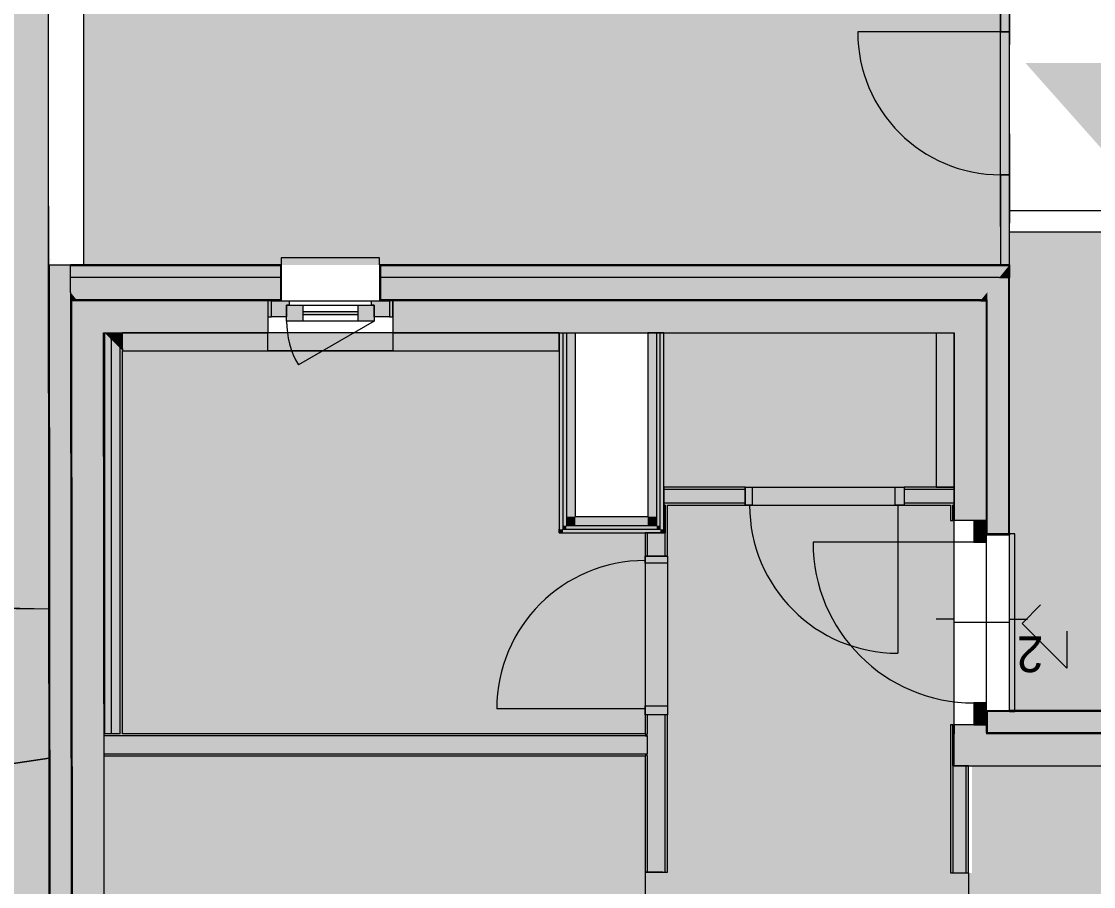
# Model space of a CAD drawing. Header units: metres. Extents: x -3.9 to 83, y -38 to 6.2.
# Drawn here: x 31.72 to 37.72, y -27.33 to -22.48 of the extents above; entities that cross this region are included whole.
import ezdxf

# ---------------------------------------------------------------- set-up
doc = ezdxf.new("R2010")
doc.units = ezdxf.units.M
doc.header["$MEASUREMENT"] = 0
for name, pattern in [('Dampfsperre', [0.003, 0.0015, -0.0015]), ('Schnittlinie', [0.006, 0.003, -0.0015, 0, -0.0015]), ('UNSICHTBAR', [0.4, 0, -0.4]), ('Untersicht', [0.001, 0.0005, -0.0005]), ('Untersicht 1_1', [0.075, 0.025, -0.05]), ('Wipeout_Contour', [1, 0, -1])]:
    doc.linetypes.add(name, pattern=pattern)
for name, color, linetype in [('0._Erdgeschoß PP Icon_1_0', 7, 'Continuous'), ('0._Erdgeschoß PP Icon_1_110 Wand Aussen', 7, 'Continuous'), ('0._Erdgeschoß PP Icon_1_130 Wand Innen', 7, 'Continuous'), ('0._Erdgeschoß PP Icon_1_135 Wand Vorsatzschale', 7, 'Continuous'), ('0._Erdgeschoß PP Icon_1_140 Geländer transparent', 7, 'Continuous'), ('0._Erdgeschoß PP Icon_1_165 Fassadengestaltung 1 Rankgerüst', 7, 'Continuous'), ('0._Erdgeschoß PP Icon_1_170 Schachtwände', 7, 'Continuous'), ('0._Erdgeschoß PP Icon_1_717 Außen Ausstattung', 7, 'Continuous'), ('0._Erdgeschoß PP Icon_1_725 Nachbarbebauung', 7, 'Continuous'), ('0._Erdgeschoß PP Icon_1_810 Raum', 7, 'Continuous'), ('0._Erdgeschoß PP Icon_1_815 Raumbegrenzung', 7, 'Continuous'), ('0._Erdgeschoß PP Icon_1_905 VP Beschriftung Übersicht.Übersicht', 7, 'Continuous'), ('0._Erdgeschoß PP Icon_1_Neubau_840 Baulinien', 7, 'Continuous')]:
    doc.layers.add(name, color=color, linetype=linetype)
doc.styles.add('ERSTELLTER_STIL_2', font='')
doc.styles.get('ERSTELLTER_STIL_2').set_extended_font_data('Eurostile')

msp = doc.modelspace()

# ---------------------------------------------------------------- wipeouts: each hides what was drawn before it
at = {"color": 254, "linetype": 'Wipeout_Contour', "lineweight": 0, "ltscale": 193.488375}
msp.add_wipeout([(28.2051, 3.5109), (28.2051, -37.8391), (52.5858, -37.8391), (52.5858, 3.5109)], dxfattribs=at).dxf.layer = '0._Erdgeschoß PP Icon_1_0'

# ---------------------------------------------------------------- next in the draw order: hatches: boundary and pattern name
at = {"layer": '0._Erdgeschoß PP Icon_1_110 Wand Aussen', "linetype": 'Continuous', "lineweight": 0, "true_color": 0x000000}
for points in [[(33.1723, -23.8454), (33.1723, -24.0454), (33.1773, -24.0454), (33.1773, -23.8454)], [(33.7323, -23.8454), (33.7273, -23.8454), (33.7273, -24.0454), (33.7323, -24.0454)], [(37.2534, -23.8454), (33.7323, -23.8454), (33.7323, -23.8504), (37.2493, -23.8504)], [(33.7323, -23.8504), (33.7323, -23.9154), (37.1963, -23.9154), (37.2493, -23.8504)], [(37.2484, -23.9154), (37.2484, -23.8515), (37.1963, -23.9154)], [(37.2493, -23.8504), (37.2484, -23.9154), (37.2534, -23.9154), (37.2534, -23.8504)], [(37.2493, -23.8504), (37.2534, -23.8504), (37.2534, -23.8454)], [(31.9976, -23.9154), (31.9297, -23.9154), (31.9977, -23.9986)], [(31.9976, -23.9154), (31.9977, -23.9986), (32.0318, -24.0404), (33.1723, -24.0404), (33.1723, -23.9154)], [(37.1284, -23.9154), (33.7323, -23.9154), (33.7323, -24.0404), (37.0943, -24.0404), (37.1284, -23.9986)], [(37.1963, -23.9154), (37.1284, -23.9986), (37.1284, -24.0404), (37.2484, -24.0404), (37.2484, -23.9154)], [(37.1284, -23.9986), (37.1963, -23.9154), (37.1284, -23.9154)], [(37.2484, -23.9154), (37.2484, -25.3514), (37.2534, -25.3514), (37.2534, -23.9154)], [(32.0027, -24.0404), (32.0027, -24.0047), (31.9977, -23.9986), (31.9977, -24.0404)], [(37.1284, -24.0404), (37.1284, -23.9986), (37.1234, -24.0047), (37.1234, -24.0404)], [(32.0027, -24.0454), (32.0027, -24.0404), (31.9977, -24.0404), (31.9977, -24.0454)], [(31.9977, -24.0454), (32.0101, -33.9302), (32.0151, -33.9302), (32.0027, -24.0454)], [(32.0318, -24.0404), (32.0027, -24.0047), (32.0027, -24.0404)], [(32.0359, -24.0454), (32.0318, -24.0404), (32.0027, -24.0404), (32.0027, -24.0454)], [(32.0027, -24.0454), (32.003, -24.2254), (32.183, -24.2254), (32.0359, -24.0454)], [(32.0318, -24.0404), (32.0359, -24.0454), (33.1723, -24.0454), (33.1723, -24.0404)], [(32.1827, -24.0454), (32.0359, -24.0454), (32.183, -24.2254)], [(32.1827, -24.0454), (32.183, -24.2254), (33.1023, -24.2254), (33.1023, -24.1354), (33.1023, -24.0454)], [(33.1223, -24.0454), (33.1023, -24.0454), (33.1023, -24.1354), (33.1223, -24.1354)], [(33.7323, -24.0454), (37.0902, -24.0454), (37.0943, -24.0404), (33.7323, -24.0404)], [(33.7823, -24.1354), (33.8023, -24.1354), (33.8023, -24.0454), (33.7823, -24.0454)], [(33.8023, -24.1354), (33.8023, -24.2254), (36.9434, -24.2254), (36.9434, -24.0454), (33.8023, -24.0454)], [(36.9434, -24.2254), (37.1234, -24.2254), (37.1234, -24.0454), (37.0902, -24.0454)], [(36.9434, -24.2254), (37.0902, -24.0454), (36.9434, -24.0454)], [(37.0943, -24.0404), (37.0902, -24.0454), (37.1234, -24.0454), (37.1234, -24.0404)], [(37.1234, -24.0404), (37.1234, -24.0047), (37.0943, -24.0404)], [(37.1234, -24.0404), (37.1234, -24.0454), (37.1284, -24.0454), (37.1284, -24.0404)], [(37.1284, -24.0454), (37.1234, -24.0454), (37.1234, -25.2764), (37.1234, -25.3514), (37.1284, -25.3514)], [(37.1284, -25.3514), (37.2484, -25.3514), (37.2484, -24.0404), (37.1284, -24.0404)], [(32.003, -24.2254), (32.0151, -33.9302), (32.1951, -33.93), (32.183, -24.2254)], [(36.9434, -24.2254), (36.9434, -25.2764), (37.0534, -25.2764), (37.1234, -25.2764), (37.1234, -24.2254)], [(37.1234, -25.3264), (37.1234, -25.2764), (37.0534, -25.2764), (37.0534, -25.3264)], [(37.2534, -25.3564), (37.2534, -25.3514), (37.2484, -25.3514), (37.1234, -25.3514), (37.1234, -25.3564)], [(37.2534, -26.3454), (37.2534, -26.3404), (37.1234, -26.3404), (37.1234, -26.3454), (37.2484, -26.3454)], [(37.2534, -26.3404), (37.2484, -26.3454), (37.2534, -26.3454)], [(37.2534, -26.3454), (39.6934, -26.3454), (39.6934, -26.3404), (37.2534, -26.3404)], [(37.0534, -26.3704), (37.0534, -26.4204), (37.1234, -26.4204), (37.1234, -26.3704)], [(37.1234, -26.4654), (37.1284, -26.4654), (37.1284, -26.3454), (37.1234, -26.3454), (37.1234, -26.4204)], [(37.2484, -26.3454), (37.1284, -26.3454), (37.1284, -26.4654)], [(37.2484, -26.3454), (37.1284, -26.4654), (37.2484, -26.4654)], [(37.2484, -26.4654), (39.6934, -26.4654), (39.6934, -26.3454), (37.2484, -26.3454)], [(36.9434, -26.4704), (37.1234, -26.4704), (37.1234, -26.4204), (37.0534, -26.4204), (36.9434, -26.4204)], [(37.1234, -26.4704), (36.9434, -26.4704), (36.9434, -26.6504)], [(37.1234, -26.4704), (36.9434, -26.6504), (37.1234, -26.6504)], [(37.1284, -26.4654), (37.1234, -26.4654), (37.1234, -26.4704)], [(37.1284, -26.4654), (37.1234, -26.4704), (37.1284, -26.4704)], [(37.1234, -26.6504), (39.6934, -26.6504), (39.6934, -26.4704), (37.1234, -26.4704)], [(37.1284, -26.4704), (39.6934, -26.4704), (39.6934, -26.4654), (37.1284, -26.4654)]]:
    msp.add_hatch(color=18, dxfattribs=at).paths.add_polyline_path(points)
at = {"layer": '0._Erdgeschoß PP Icon_1_110 Wand Aussen', "linetype": 'Continuous', "lineweight": 0, "true_color": 0xffffff}
for points in [[(33.1223, -24.0454), (33.1223, -24.1354), (33.2073, -24.1354), (33.2073, -24.0704), (33.2223, -24.0704), (33.2223, -24.0454)], [(33.7823, -24.1354), (33.7823, -24.0454), (33.6823, -24.0454), (33.6823, -24.0704), (33.6973, -24.0704), (33.6973, -24.1354)], [(33.2973, -24.0704), (33.2073, -24.0704), (33.2073, -24.1604), (33.2973, -24.1604)], [(33.6073, -24.1254), (33.6073, -24.1054), (33.2973, -24.1054), (33.2973, -24.1254)], [(33.6973, -24.0704), (33.6073, -24.0704), (33.6073, -24.1604), (33.6973, -24.1604)], [(37.0534, -25.3264), (37.0534, -25.3984), (37.1234, -25.3984), (37.1234, -25.3264)], [(37.1234, -26.3704), (37.1234, -26.2984), (37.0534, -26.2984), (37.0534, -26.3704)]]:
    msp.add_hatch(color=7, dxfattribs=at).paths.add_polyline_path(points)
at = {"layer": '0._Erdgeschoß PP Icon_1_130 Wand Innen', "linetype": 'Continuous', "lineweight": 0, "true_color": 0x000000}
for points in [[(35.3184, -25.0904), (35.3184, -25.1029), (35.7734, -25.1029), (35.7734, -25.0904)], [(35.3184, -25.1779), (35.7734, -25.1779), (35.7734, -25.1029), (35.3184, -25.1029)], [(36.6634, -25.1029), (36.9434, -25.1029), (36.9434, -25.0904), (36.6634, -25.0904)], [(36.6634, -25.1779), (36.9434, -25.1779), (36.9434, -25.1029), (36.6634, -25.1029)], [(35.7734, -25.1779), (35.3184, -25.1779), (35.3184, -25.1904), (35.7734, -25.1904)], [(35.3384, -25.3454), (35.3384, -25.1904), (35.3259, -25.1904), (35.3259, -25.3454)], [(36.9434, -25.1779), (36.6634, -25.1779), (36.6634, -25.1904), (36.9434, -25.1904)], [(36.9234, -25.1904), (36.9234, -25.2764), (36.9359, -25.2764), (36.9359, -25.1904)], [(35.2259, -25.3454), (35.2134, -25.3454), (35.2134, -25.4754), (35.2259, -25.4754)], [(35.2259, -25.3454), (35.2259, -25.4754), (35.3259, -25.4754), (35.3259, -25.3454)], [(35.3259, -25.3454), (35.3259, -25.4754), (35.3384, -25.4754), (35.3384, -25.3454)], [(35.2259, -26.3654), (35.2134, -26.3654), (35.2134, -26.4704), (35.2259, -26.4704)], [(35.3259, -26.3654), (35.2259, -26.3654), (35.2259, -27.2454), (35.3259, -27.2454)], [(35.3259, -26.3654), (35.3259, -27.2454), (35.3384, -27.2454), (35.3384, -26.3654)], [(36.9234, -26.4204), (36.9234, -26.6504), (36.9359, -26.6504), (36.9359, -26.4204)], [(35.2134, -26.4704), (32.1858, -26.4704), (32.1858, -26.4829), (35.2134, -26.4829)], [(32.1859, -26.5829), (35.2134, -26.5829), (35.2134, -26.4829), (32.1858, -26.4829)], [(35.2134, -26.4704), (35.2134, -26.4829), (35.2259, -26.4829), (35.2259, -26.4704)], [(35.2134, -26.4829), (35.2134, -26.5829), (35.2259, -26.5829), (35.2259, -26.4829)], [(32.1859, -26.5954), (35.2134, -26.5954), (35.2134, -26.5829), (32.1859, -26.5829)], [(35.2134, -26.5829), (35.2134, -26.5954), (35.2259, -26.5954), (35.2259, -26.5829)], [(35.2134, -26.5954), (35.2134, -27.2454), (35.2259, -27.2454), (35.2259, -26.5954)], [(36.9234, -26.6504), (36.9234, -27.2504), (36.9359, -27.2504), (36.9359, -26.6504)], [(36.9359, -26.6504), (36.9359, -27.2504), (37.0109, -27.2504), (37.0109, -26.6504)], [(37.0234, -27.2504), (37.0234, -26.6504), (37.0109, -26.6504), (37.0109, -27.2504)]]:
    msp.add_hatch(color=18, dxfattribs=at).paths.add_polyline_path(points)
at = {"layer": '0._Erdgeschoß PP Icon_1_130 Wand Innen', "linetype": 'Continuous', "lineweight": 13, "true_color": 0xe8e2dc}
for points in [[(36.6634, -25.0904), (35.7734, -25.0904), (35.7734, -25.1904), (36.6634, -25.1904)], [(35.3384, -26.3654), (35.3384, -25.4754), (35.2134, -25.4754), (35.2134, -26.3654)]]:
    msp.add_hatch(color=254, dxfattribs=at).paths.add_polyline_path(points)
at = {"layer": '0._Erdgeschoß PP Icon_1_130 Wand Innen', "linetype": 'Continuous', "lineweight": 0, "true_color": 0xffffff}
for points in [[(35.7734, -25.0904), (35.7734, -25.1904), (35.8134, -25.1904), (35.8134, -25.0904)], [(36.6634, -25.1904), (36.6634, -25.0904), (36.6134, -25.0904), (36.6134, -25.1904)], [(35.3184, -25.1904), (35.3184, -25.3454), (35.3259, -25.3454), (35.3259, -25.1904)], [(36.9434, -25.2764), (36.9434, -25.1904), (36.9359, -25.1904), (36.9359, -25.2764)], [(35.3384, -25.4754), (35.2134, -25.4754), (35.2134, -25.5154), (35.3384, -25.5154)], [(35.2134, -26.3654), (35.3384, -26.3654), (35.3384, -26.3154), (35.2134, -26.3154)], [(36.9434, -26.6504), (36.9434, -26.4204), (36.9359, -26.4204), (36.9359, -26.6504)]]:
    msp.add_hatch(color=7, dxfattribs=at).paths.add_polyline_path(points)
at = {"layer": '0._Erdgeschoß PP Icon_1_135 Wand Vorsatzschale', "linetype": 'Continuous', "lineweight": 0, "true_color": 0x000000}
for points in [[(32.1884, -24.2254), (32.2259, -24.2629), (32.2259, -24.2254)], [(32.1884, -24.2254), (32.1884, -26.4704), (32.2259, -26.4704), (32.2259, -24.2629)], [(32.2759, -24.2254), (32.2259, -24.2254), (32.2259, -24.2629), (32.2759, -24.2629)], [(32.2884, -24.2254), (32.2759, -24.2254), (32.2759, -24.2629), (32.2884, -24.2629)], [(32.2884, -24.2629), (34.7334, -24.2629), (34.7334, -24.2254), (32.2884, -24.2254)], [(36.8434, -24.2254), (36.8434, -25.0904), (36.8559, -25.0904), (36.8559, -24.2254)], [(36.8559, -24.2254), (36.8559, -25.0904), (36.9059, -25.0904), (36.9059, -24.2254)], [(36.9434, -25.0904), (36.9434, -24.2254), (36.9059, -24.2254), (36.9059, -25.0904)], [(32.2259, -24.2629), (32.2759, -24.3129), (32.2759, -24.2629)], [(32.2759, -26.4704), (32.2759, -24.3129), (32.2259, -24.2629), (32.2259, -26.4704)], [(32.2884, -24.2629), (32.2759, -24.2629), (32.2759, -24.3129), (32.2884, -24.3129)], [(32.2884, -24.3129), (34.7334, -24.3129), (34.7334, -24.2629), (32.2884, -24.2629)], [(32.2759, -24.3129), (32.2884, -24.3254), (32.2884, -24.3129)], [(32.2884, -26.4704), (32.2884, -24.3254), (32.2759, -24.3129), (32.2759, -26.4704)], [(32.2884, -24.3254), (34.7334, -24.3254), (34.7334, -24.3129), (32.2884, -24.3129)]]:
    msp.add_hatch(color=18, dxfattribs=at).paths.add_polyline_path(points)
at = {"layer": '0._Erdgeschoß PP Icon_1_170 Schachtwände', "linetype": 'Continuous', "lineweight": 0, "true_color": 0x000000}
for points in [[(34.7334, -24.2254), (34.7334, -25.3254), (34.7534, -25.3254), (34.7534, -24.2254)], [(34.7534, -24.2254), (34.7534, -25.3054), (34.7734, -25.3054), (34.7734, -24.2254)], [(34.8234, -25.2554), (34.8234, -24.2254), (34.7734, -24.2254), (34.7734, -25.2554)], [(35.2784, -25.2554), (35.2784, -24.2254), (35.2284, -24.2254), (35.2284, -25.2554)], [(35.2984, -25.3054), (35.2984, -24.2254), (35.2784, -24.2254), (35.2784, -25.3054)], [(35.3184, -25.3254), (35.3184, -24.2254), (35.2984, -24.2254), (35.2984, -25.3254)], [(34.7734, -25.2554), (34.7734, -25.3054), (34.8234, -25.2554)], [(34.8234, -25.2554), (34.7734, -25.3054), (34.8234, -25.3054)], [(35.2284, -25.2554), (34.8234, -25.2554), (34.8234, -25.3054), (35.2284, -25.3054)], [(35.2284, -25.2554), (35.2784, -25.3054), (35.2784, -25.2554)], [(35.2284, -25.3054), (35.2784, -25.3054), (35.2284, -25.2554)], [(34.7734, -25.3054), (34.7534, -25.3054), (34.7534, -25.3254)], [(34.7734, -25.3054), (34.7534, -25.3254), (34.7734, -25.3254)], [(35.2784, -25.3054), (34.7734, -25.3054), (34.7734, -25.3254), (35.2784, -25.3254)], [(35.2784, -25.3054), (35.2984, -25.3254), (35.2984, -25.3054)], [(35.2784, -25.3254), (35.2984, -25.3254), (35.2784, -25.3054)], [(34.7534, -25.3254), (34.7334, -25.3254), (34.7334, -25.3454)], [(34.7534, -25.3254), (34.7334, -25.3454), (34.7534, -25.3454)], [(35.2984, -25.3254), (34.7534, -25.3254), (34.7534, -25.3454), (35.2984, -25.3454)], [(35.2984, -25.3254), (35.3184, -25.3454), (35.3184, -25.3254)], [(35.2984, -25.3454), (35.3184, -25.3454), (35.2984, -25.3254)]]:
    msp.add_hatch(color=18, dxfattribs=at).paths.add_polyline_path(points)
at = {"layer": '0._Erdgeschoß PP Icon_1_725 Nachbarbebauung', "linetype": 'Continuous', "lineweight": 0, "true_color": 0x1f1f1f}
for points in [[(31.8774, -25.7727), (28.2051, -25.6886), (28.2051, -27.155), (31.8779, -26.6084)], [(28.2051, -27.155), (28.2051, -37.1282), (28.7372, -37.0486), (30.5861, -36.7715), (31.8848, -36.5773), (31.8779, -26.6084)]]:
    msp.add_hatch(color=250, dxfattribs=at).paths.add_polyline_path(points)
at = {"layer": '0._Erdgeschoß PP Icon_1_810 Raum', "linetype": 'Continuous', "lineweight": 13, "true_color": 0xd9d8c9}
msp.add_hatch(color=254, dxfattribs=at).paths.add_polyline_path([(32.0728, -22.0904), (32.0725, -23.8454), (37.2034, -23.8454), (37.2034, -22.0904), (35.7734, -22.0904), (34.3734, -22.0904)])
at = {"layer": '0._Erdgeschoß PP Icon_1_810 Raum', "linetype": 'Continuous', "lineweight": 0, "true_color": 0x191919}
msp.add_hatch(color=250, dxfattribs=at).paths.add_polyline_path([(44.1534, -26.3404), (44.1534, -25.1104), (43.8834, -25.1104), (43.8834, -23.6604), (42.6634, -23.6604), (42.6634, -25.0704), (42.1634, -25.0704), (42.1634, -24.9104), (39.1134, -24.9104), (39.1134, -25.0704), (38.6134, -25.0704), (38.6134, -23.6604), (37.2534, -23.6604), (37.2534, -23.8454), (37.2534, -26.3404), (39.6934, -26.3404), (39.8734, -26.3404), (39.8734, -26.4304), (41.4934, -26.4304), (41.4934, -26.3404), (41.6734, -26.3404), (41.8534, -26.3404), (41.8534, -26.1804), (42.7634, -26.1804), (42.7634, -26.3404)])
at = {"layer": '0._Erdgeschoß PP Icon_1_810 Raum', "linetype": 'Continuous', "lineweight": 13, "true_color": 0xe8e2dc}
for points in [[(36.8434, -25.0904), (36.8434, -24.2254), (35.3184, -24.2254), (35.3184, -25.0904)], [(32.2884, -24.3254), (32.2884, -26.4704), (35.2134, -26.4704), (35.2134, -25.3454), (34.7334, -25.3454), (34.7334, -24.3254)], [(35.3384, -25.3454), (35.3384, -27.2454), (35.3134, -27.2454), (35.2134, -27.2454), (35.2134, -28.5004), (37.0434, -28.5004), (37.0434, -27.2504), (36.9434, -27.2504), (36.9434, -26.6504), (36.9434, -25.1904), (35.3384, -25.1904)], [(35.2134, -26.5954), (32.1859, -26.5954), (32.1948, -33.7504), (35.6734, -33.7504), (35.6734, -28.6004), (35.2134, -28.6004), (35.2134, -27.2454)], [(37.0434, -28.5004), (39.5134, -28.5004), (39.5134, -26.9004), (39.2634, -26.9004), (39.2634, -26.6504), (37.0434, -26.6504), (37.0434, -27.2504)]]:
    msp.add_hatch(color=254, dxfattribs=at).paths.add_polyline_path(points)
at = {"layer": '0._Erdgeschoß PP Icon_1_905 VP Beschriftung Übersicht.Übersicht', "linetype": 'Continuous', "lineweight": 0, "true_color": 0xbebebe}
msp.add_hatch(color=9, dxfattribs=at).paths.add_polyline_path([(38.7034, -22.0404), (35.7734, -22.0404), (35.7734, -22.0904), (37.2034, -22.0904), (37.2034, -23.8454), (37.2534, -23.8454), (37.2534, -22.0904), (44.1034, -22.0904), (44.1034, -22.0404), (44.1034, -17.6204), (44.0534, -17.6204), (44.0534, -22.0404), (38.7534, -22.0404), (38.7534, -17.6204), (38.7034, -17.6204)])
at = {"layer": '0._Erdgeschoß PP Icon_1_905 VP Beschriftung Übersicht.Übersicht', "linetype": 'Continuous', "lineweight": 0, "true_color": 0x003a6c}
msp.add_hatch(color=156, dxfattribs=at).paths.add_polyline_path([(38.5246, -22.7142), (37.3422, -22.7142), (37.9334, -23.3804)])
at = {"layer": '0._Erdgeschoß PP Icon_1_905 VP Beschriftung Übersicht.Übersicht', "linetype": 'Continuous', "lineweight": 0, "true_color": 0x00070e}
msp.add_hatch(color=178, dxfattribs=at).paths.add_polyline_path([(38.5246, -22.7142), (37.3422, -22.7142), (37.9334, -23.3804)])
at = {"layer": '0._Erdgeschoß PP Icon_1_905 VP Beschriftung Übersicht.Übersicht', "linetype": 'Continuous', "lineweight": 0, "true_color": 0x000000}
msp.add_hatch(color=18, dxfattribs=at).paths.add_polyline_path([(37.5734, -26.1029), (37.5734, -25.6029), (37.3234, -25.8529)])

# ---------------------------------------------------------------- next in the draw order: linework, layer by layer
at = {"layer": '0._Erdgeschoß PP Icon_1_110 Wand Aussen', "color": 7, "linetype": 'Continuous', "lineweight": 13, "ltscale": 1000}
for p, q in [((33.7273, -23.8054), (33.1773, -23.8054)), ((33.1773, -23.8054), (33.1773, -23.8454)), ((33.7273, -23.8454), (33.7273, -23.8054)), ((33.1723, -23.8454), (33.1773, -23.8454)), ((33.1723, -23.8504), (33.1723, -24.0454)), ((33.1773, -23.8454), (33.1773, -23.8504)), ((33.1773, -23.8454), (33.1773, -23.8504)), ((33.1773, -23.8504), (33.1773, -23.9154)), ((33.1773, -23.8504), (33.1773, -23.9154)), ((33.7273, -23.8454), (33.7273, -23.8504)), ((33.7323, -23.8454), (33.7273, -23.8454)), ((33.7273, -23.8454), (33.7273, -23.8504)), ((33.7273, -23.8504), (33.7273, -23.9154)), ((33.7273, -23.8504), (33.7273, -23.9154)), ((37.2493, -23.8504), (33.7323, -23.8504)), ((33.7323, -23.8504), (33.7323, -24.0454)), ((37.2493, -23.8504), (37.2534, -23.8504)), ((31.9977, -23.9986), (31.9976, -23.9154)), ((31.9977, -23.9986), (31.9976, -23.9154)), ((33.1773, -23.9154), (33.1773, -24.0404)), ((33.1773, -23.9154), (33.1773, -24.0404)), ((33.7273, -23.9154), (33.7273, -24.0404)), ((33.7273, -23.9154), (33.7273, -24.0404)), ((37.2484, -24.0404), (37.2484, -23.9154)), ((37.2484, -24.0404), (37.2484, -23.9154)), ((31.9977, -23.9986), (31.9977, -24.0404)), ((31.9977, -23.9986), (31.9977, -24.0404)), ((32.0027, -24.0404), (31.9977, -24.0404)), ((31.9977, -24.0404), (31.9977, -24.0454)), ((31.9977, -24.0404), (31.9977, -24.0454)), ((31.9977, -24.0454), (32.0101, -33.9302)), ((32.0318, -24.0404), (32.0027, -24.0404)), ((33.1723, -24.0404), (32.0318, -24.0404)), ((33.1723, -24.0454), (33.1023, -24.0454)), ((33.1723, -24.0454), (33.1023, -24.0454)), ((33.1723, -24.0454), (33.1023, -24.0454)), ((33.1223, -24.0454), (33.2223, -24.0454)), ((33.1223, -24.1354), (33.1223, -24.0454)), ((33.1723, -24.0454), (33.1773, -24.0454)), ((33.1723, -24.0454), (33.1773, -24.0454)), ((33.1723, -24.0454), (33.1773, -24.0454)), ((33.1773, -24.0404), (33.1773, -24.0454)), ((33.1773, -24.0404), (33.1773, -24.0454)), ((33.2223, -24.0454), (33.6823, -24.0454)), ((33.2223, -24.0454), (33.2223, -24.0704)), ((33.6823, -24.0704), (33.6823, -24.0454)), ((33.6823, -24.0454), (33.7823, -24.0454)), ((33.7273, -24.0404), (33.7273, -24.0454)), ((33.7273, -24.0404), (33.7273, -24.0454)), ((33.7323, -24.0454), (33.7273, -24.0454)), ((33.7323, -24.0454), (33.7273, -24.0454)), ((33.7323, -24.0454), (33.7273, -24.0454)), ((37.0943, -24.0404), (33.7323, -24.0404)), ((33.7823, -24.0454), (33.7823, -24.1354)), ((37.0943, -24.0404), (37.1234, -24.0404)), ((37.1234, -24.0404), (37.1284, -24.0404)), ((37.1284, -24.0454), (37.1284, -24.0404)), ((37.1284, -24.0454), (37.1284, -24.0404)), ((37.1284, -25.3514), (37.1284, -24.0454)), ((37.2484, -25.3514), (37.2484, -24.0404)), ((33.2223, -24.0704), (33.2073, -24.0704)), ((33.2073, -24.0704), (33.2073, -24.1354)), ((33.2073, -24.1604), (33.2073, -24.0704)), ((33.2073, -24.0704), (33.2973, -24.0704)), ((33.2973, -24.0704), (33.6073, -24.0704)), ((33.2973, -24.0704), (33.2973, -24.1604)), ((33.2973, -24.1054), (33.6073, -24.1054)), ((33.6073, -24.1604), (33.6073, -24.0704)), ((33.6073, -24.0704), (33.6973, -24.0704)), ((33.6973, -24.0704), (33.6823, -24.0704)), ((33.6973, -24.1354), (33.6973, -24.0704)), ((33.6973, -24.0704), (33.6973, -24.1604)), ((33.2073, -24.1354), (33.1223, -24.1354)), ((33.2973, -24.1604), (33.2073, -24.1604)), ((33.6073, -24.1254), (33.2973, -24.1254)), ((33.6073, -24.1604), (33.2973, -24.1604)), ((33.6973, -24.1604), (33.6073, -24.1604)), ((33.7823, -24.1354), (33.6973, -24.1354)), ((33.1023, -24.3254), (33.1023, -24.2254)), ((33.8023, -24.2254), (33.8023, -24.3254)), ((33.8023, -24.3254), (33.1023, -24.3254)), ((37.0534, -25.3264), (37.1234, -25.2764)), ((37.0534, -25.2764), (37.1234, -25.3264)), ((37.1234, -25.3514), (37.1234, -25.2764)), ((37.1234, -25.3514), (37.1234, -25.2764)), ((37.1234, -25.3514), (37.1234, -25.2764)), ((37.1234, -25.3514), (37.1234, -25.3564)), ((37.2484, -25.3514), (37.1234, -25.3514)), ((37.1234, -25.3564), (37.2534, -25.3564)), ((37.1234, -25.3564), (37.2534, -25.3564)), ((37.2534, -25.3514), (37.2534, -25.3564)), ((37.2834, -25.3514), (37.2534, -25.3514)), ((37.2534, -25.3514), (37.2534, -25.3564)), ((37.2834, -26.3454), (37.2834, -25.3514)), ((36.9434, -25.8284), (36.8434, -25.8284)), ((36.9434, -25.8484), (36.9434, -25.8284)), ((37.2534, -25.8484), (36.9434, -25.8484)), ((37.2534, -25.8484), (37.2534, -25.8284)), ((37.2534, -25.8284), (37.3534, -25.8284)), ((37.1234, -26.3404), (37.2534, -26.3404)), ((37.1234, -26.3454), (37.1234, -26.3404)), ((37.1234, -26.3404), (37.2534, -26.3404)), ((37.2534, -26.3454), (37.2534, -26.3404)), ((37.2534, -26.3454), (37.2534, -26.3404)), ((37.0534, -26.3704), (37.1234, -26.4204)), ((37.0534, -26.4204), (37.1234, -26.3704)), ((37.2484, -26.3454), (37.1234, -26.3454)), ((37.1234, -26.3454), (37.1234, -26.4204)), ((37.1234, -26.3454), (37.1234, -26.4204)), ((37.1234, -26.3454), (37.1234, -26.4204)), ((37.1284, -26.3454), (37.1284, -26.4654)), ((37.1284, -26.3454), (37.1284, -26.4654)), ((39.6934, -26.3454), (37.2484, -26.3454)), ((37.2534, -26.3454), (37.2834, -26.3454)), ((39.6934, -26.4654), (37.1284, -26.4654))]:
    msp.add_line(p, q, dxfattribs=at)
at = {"layer": '0._Erdgeschoß PP Icon_1_110 Wand Aussen', "color": 7, "linetype": 'Continuous', "lineweight": 0, "ltscale": 1000}
for p, q in [((33.1723, -23.9154), (31.9976, -23.9154)), ((37.1284, -23.9154), (33.7323, -23.9154)), ((37.1963, -23.9154), (37.1284, -23.9154)), ((37.1963, -23.9154), (37.2484, -23.9154)), ((37.2484, -23.9154), (37.2534, -23.9154)), ((37.2484, -23.9154), (37.2534, -23.9154))]:
    msp.add_line(p, q, dxfattribs=at)
at = {"layer": '0._Erdgeschoß PP Icon_1_110 Wand Aussen', "color": 7, "linetype": 'Continuous', "lineweight": 18, "ltscale": 1000}
for p, q in [((32.0359, -24.0454), (32.0027, -24.0454)), ((32.0027, -24.0454), (32.003, -24.2254)), ((32.0027, -24.0454), (32.003, -24.2254)), ((32.1827, -24.0454), (32.0359, -24.0454)), ((33.1023, -24.0454), (32.1827, -24.0454)), ((33.1023, -24.0454), (33.1023, -24.1354)), ((33.1023, -24.0454), (33.1023, -24.1354)), ((33.1023, -24.0454), (33.1023, -24.1354)), ((33.8023, -24.0454), (33.7323, -24.0454)), ((33.8023, -24.0454), (33.7323, -24.0454)), ((33.8023, -24.0454), (33.7323, -24.0454)), ((36.9434, -24.0454), (33.8023, -24.0454)), ((33.8023, -24.0454), (33.8023, -24.1354)), ((33.8023, -24.0454), (33.8023, -24.1354)), ((33.8023, -24.0454), (33.8023, -24.1354)), ((37.0902, -24.0454), (36.9434, -24.0454)), ((37.0902, -24.0454), (37.1234, -24.0454)), ((37.1234, -24.2254), (37.1234, -24.0454)), ((37.1234, -24.2254), (37.1234, -24.0454)), ((33.1023, -24.1354), (33.1023, -24.2254)), ((33.1023, -24.1354), (33.1023, -24.2254)), ((33.8023, -24.1354), (33.8023, -24.2254)), ((33.8023, -24.1354), (33.8023, -24.2254)), ((32.003, -24.2254), (32.0151, -33.9302)), ((37.1234, -25.2764), (37.1234, -24.2254)), ((37.0534, -25.2764), (36.9434, -25.2764)), ((37.0534, -25.2764), (36.9434, -25.2764)), ((37.1234, -25.2764), (37.0534, -25.2764)), ((37.1234, -25.2764), (37.0534, -25.2764)), ((37.1234, -25.2764), (37.0534, -25.2764)), ((37.1234, -26.3454), (37.1234, -25.3514)), ((37.0534, -26.4204), (36.9434, -26.4204)), ((37.0534, -26.4204), (36.9434, -26.4204)), ((37.1234, -26.4204), (37.0534, -26.4204)), ((37.1234, -26.4204), (37.0534, -26.4204)), ((37.1234, -26.4204), (37.0534, -26.4204)), ((37.1234, -26.4654), (37.1234, -26.4204)), ((37.1234, -26.4654), (37.1234, -26.4704)), ((37.1234, -26.4654), (37.1234, -26.4704)), ((39.6934, -26.4704), (37.1234, -26.4704))]:
    msp.add_line(p, q, dxfattribs=at)
at = {"layer": '0._Erdgeschoß PP Icon_1_110 Wand Aussen', "color": 8, "linetype": 'Continuous', "lineweight": 0, "ltscale": 1000}
for p, q in [((33.6973, -24.1604), (33.2729, -24.4054)), ((37.0534, -25.3984), (36.1534, -25.3984))]:
    msp.add_line(p, q, dxfattribs=at)
at = {"layer": '0._Erdgeschoß PP Icon_1_110 Wand Aussen', "color": 7, "linetype": 'Untersicht 1_1', "lineweight": 13, "ltscale": 1000}
for p, q in [((36.9434, -26.4204), (36.9434, -25.2764)), ((37.2534, -26.3404), (37.2534, -25.3564))]:
    msp.add_line(p, q, dxfattribs=at)
at = {"layer": '0._Erdgeschoß PP Icon_1_110 Wand Aussen', "color": 8, "linetype": 'Continuous', "lineweight": 13, "ltscale": 1000}
for p, q in [((37.0534, -25.3264), (37.0534, -25.3984)), ((37.1234, -25.3264), (37.0534, -25.3264)), ((37.1234, -25.3984), (37.1234, -25.3264)), ((37.0534, -25.3984), (37.1234, -25.3984)), ((37.1234, -26.2984), (37.0534, -26.2984)), ((37.0534, -26.2984), (37.0534, -26.3704)), ((37.1234, -26.3704), (37.1234, -26.2984)), ((37.0534, -26.3704), (37.1234, -26.3704))]:
    msp.add_line(p, q, dxfattribs=at)
at = {"layer": '0._Erdgeschoß PP Icon_1_110 Wand Aussen', "color": 7, "linetype": 'Continuous', "lineweight": 13, "ltscale": 1000, "flags": 128}
for points in [[(37.2534, -23.8454), (33.7323, -23.8454)], [(37.2534, -23.8454), (37.2534, -23.8504)], [(37.2534, -23.8504), (37.2534, -23.9154)], [(37.2534, -25.3514), (37.2534, -23.9154)], [(39.6934, -26.3404), (37.2534, -26.3404)]]:
    msp.add_lwpolyline(points, dxfattribs=at)
for points in [[(33.1223, -24.0454), (33.1023, -24.0454), (33.1023, -24.1354), (33.1223, -24.1354)], [(33.7823, -24.1354), (33.8023, -24.1354), (33.8023, -24.0454), (33.7823, -24.0454)], [(37.1234, -25.3264), (37.1234, -25.2764), (37.0534, -25.2764), (37.0534, -25.3264)], [(37.0534, -26.3704), (37.0534, -26.4204), (37.1234, -26.4204), (37.1234, -26.3704)]]:
    msp.add_lwpolyline(points, close=True, dxfattribs=at)
at = {"layer": '0._Erdgeschoß PP Icon_1_110 Wand Aussen', "color": 7, "linetype": 'Continuous', "lineweight": 18, "ltscale": 1000, "flags": 128}
for points in [[(32.183, -24.2254), (33.1023, -24.2254)], [(32.1951, -33.93), (32.183, -24.2254)], [(33.8023, -24.2254), (36.9434, -24.2254)], [(36.9434, -24.2254), (36.9434, -25.2764)], [(36.9434, -26.4204), (36.9434, -26.4704)], [(36.9434, -26.6504), (36.9434, -26.4704)], [(36.9434, -26.6504), (39.5134, -26.6504)]]:
    msp.add_lwpolyline(points, dxfattribs=at)
at = {"layer": '0._Erdgeschoß PP Icon_1_110 Wand Aussen', "color": 8, "linetype": 'Continuous', "lineweight": 0, "ltscale": 1000}
for centre, radius, end in [((33.6973, -24.1604), 0.49, 210), ((37.0534, -25.3984), 0.9, 270)]:
    msp.add_arc(centre, radius, 180, end, dxfattribs=at)
at = {"layer": '0._Erdgeschoß PP Icon_1_130 Wand Innen', "color": 7, "linetype": 'Continuous', "lineweight": 18, "ltscale": 1000}
for p, q in [((35.7734, -25.1029), (35.3184, -25.1029)), ((35.7734, -25.0904), (35.7734, -25.1029)), ((35.7734, -25.0904), (35.7734, -25.1029)), ((35.7734, -25.0904), (35.7734, -25.1029)), ((35.7734, -25.1029), (35.7734, -25.1779)), ((35.7734, -25.1029), (35.7734, -25.1779)), ((35.7734, -25.1029), (35.7734, -25.1779)), ((36.6634, -25.0904), (36.6634, -25.1029)), ((36.6634, -25.0904), (36.6634, -25.1029)), ((36.6634, -25.0904), (36.6634, -25.1029)), ((36.9434, -25.1029), (36.6634, -25.1029)), ((36.6634, -25.1029), (36.6634, -25.1779)), ((36.6634, -25.1029), (36.6634, -25.1779)), ((36.6634, -25.1029), (36.6634, -25.1779)), ((35.3184, -25.1779), (35.7734, -25.1779)), ((35.3259, -25.1904), (35.3259, -25.3454)), ((35.7734, -25.1779), (35.7734, -25.1904)), ((35.7734, -25.1779), (35.7734, -25.1904)), ((35.7734, -25.1779), (35.7734, -25.1904)), ((36.6634, -25.1779), (36.9434, -25.1779)), ((36.6634, -25.1779), (36.6634, -25.1904)), ((36.6634, -25.1779), (36.6634, -25.1904)), ((36.6634, -25.1779), (36.6634, -25.1904)), ((36.9359, -25.2764), (36.9359, -25.1904)), ((35.2259, -25.3454), (35.2259, -25.4754)), ((35.3259, -25.4754), (35.3259, -25.3454)), ((35.2259, -25.4754), (35.2134, -25.4754)), ((35.2259, -25.4754), (35.2134, -25.4754)), ((35.2259, -25.4754), (35.2134, -25.4754)), ((35.3259, -25.4754), (35.2259, -25.4754)), ((35.3259, -25.4754), (35.2259, -25.4754)), ((35.3259, -25.4754), (35.2259, -25.4754)), ((35.3384, -25.4754), (35.3259, -25.4754)), ((35.3384, -25.4754), (35.3259, -25.4754)), ((35.3384, -25.4754), (35.3259, -25.4754)), ((35.2259, -26.3654), (35.2134, -26.3654)), ((35.2259, -26.3654), (35.2134, -26.3654)), ((35.2259, -26.3654), (35.2134, -26.3654)), ((35.2259, -26.3654), (35.2259, -26.4704)), ((35.3259, -26.3654), (35.2259, -26.3654)), ((35.3259, -26.3654), (35.2259, -26.3654)), ((35.3259, -26.3654), (35.2259, -26.3654)), ((35.3259, -27.2454), (35.3259, -26.3654)), ((35.3384, -26.3654), (35.3259, -26.3654)), ((35.3384, -26.3654), (35.3259, -26.3654)), ((35.3384, -26.3654), (35.3259, -26.3654)), ((36.9359, -26.6504), (36.9359, -26.4204)), ((35.2134, -26.4829), (32.1858, -26.4829)), ((35.2134, -26.4829), (35.2259, -26.4829)), ((35.2259, -26.4829), (35.2259, -26.4704)), ((35.2259, -26.4829), (35.2259, -26.4704)), ((35.2259, -26.4829), (35.2259, -26.5829)), ((32.1859, -26.5829), (35.2134, -26.5829)), ((35.2134, -26.5829), (35.2259, -26.5829)), ((35.2259, -26.5954), (35.2259, -26.5829)), ((35.2259, -26.5954), (35.2259, -26.5829)), ((35.2259, -26.5954), (35.2259, -27.2454)), ((36.9359, -26.6504), (36.9359, -27.2504)), ((37.0109, -27.2504), (37.0109, -26.6504))]:
    msp.add_line(p, q, dxfattribs=at)
at = {"layer": '0._Erdgeschoß PP Icon_1_130 Wand Innen', "color": 7, "linetype": 'Schnittlinie', "lineweight": 13, "ltscale": 1000}
for p, q in [((35.7734, -25.0904), (36.6634, -25.0904)), ((35.7734, -25.1904), (36.6634, -25.1904)), ((35.2134, -25.4754), (35.2134, -26.3654)), ((35.3384, -25.4754), (35.3384, -26.3654))]:
    msp.add_line(p, q, dxfattribs=at)
at = {"layer": '0._Erdgeschoß PP Icon_1_130 Wand Innen', "color": 8, "linetype": 'Continuous', "lineweight": 13, "ltscale": 1000}
for p, q in [((35.7734, -25.0904), (35.8134, -25.0904)), ((35.7734, -25.1904), (35.7734, -25.0904)), ((35.8134, -25.0904), (35.8134, -25.1904)), ((36.6134, -25.1904), (36.6134, -25.0904)), ((36.6134, -25.0904), (36.6634, -25.0904)), ((36.6634, -25.0904), (36.6634, -25.1904)), ((35.8134, -25.1904), (35.7734, -25.1904)), ((36.6634, -25.1904), (36.6134, -25.1904)), ((35.2134, -25.5154), (35.2134, -25.4754)), ((35.2134, -25.4754), (35.3384, -25.4754)), ((35.3384, -25.4754), (35.3384, -25.5154)), ((35.3384, -25.5154), (35.2134, -25.5154)), ((35.2134, -26.3654), (35.2134, -26.3154)), ((35.2134, -26.3154), (35.3384, -26.3154)), ((35.3384, -26.3154), (35.3384, -26.3654)), ((35.3384, -26.3654), (35.2134, -26.3654))]:
    msp.add_line(p, q, dxfattribs=at)
at = {"layer": '0._Erdgeschoß PP Icon_1_130 Wand Innen', "color": 8, "linetype": 'Continuous', "lineweight": 0, "ltscale": 1000}
for p, q in [((36.6284, -25.1904), (36.6284, -26.0204)), ((35.2134, -26.3304), (34.3834, -26.3304))]:
    msp.add_line(p, q, dxfattribs=at)
at = {"layer": '0._Erdgeschoß PP Icon_1_130 Wand Innen', "color": 7, "linetype": 'Continuous', "lineweight": 18, "ltscale": 1000, "flags": 128}
for points in [[(35.7734, -25.0904), (35.3184, -25.0904)], [(35.3184, -25.0904), (35.3184, -25.1904)], [(36.9434, -25.0904), (36.6634, -25.0904)], [(36.9434, -25.1904), (36.9434, -25.0904)], [(35.3184, -25.1904), (35.3259, -25.1904)], [(35.3259, -25.1904), (35.3184, -25.1904)], [(35.3184, -25.1904), (35.3184, -25.3454)], [(35.3384, -25.1904), (35.7734, -25.1904)], [(35.3384, -25.3454), (35.3384, -25.1904)], [(36.6634, -25.1904), (36.9234, -25.1904)], [(36.9234, -25.1904), (36.9234, -25.2764)], [(36.9359, -25.1904), (36.9434, -25.1904)], [(36.9434, -25.1904), (36.9359, -25.1904)], [(36.9434, -25.2764), (36.9434, -25.1904)], [(36.9234, -25.2764), (36.9434, -25.2764)], [(35.3259, -25.3454), (35.2134, -25.3454)], [(35.2134, -25.3454), (35.2134, -25.4754)], [(35.3184, -25.3454), (35.3259, -25.3454)], [(35.3384, -25.4754), (35.3384, -25.3454)], [(35.2134, -26.3654), (35.2134, -26.4704)], [(35.3384, -27.2454), (35.3384, -26.3654)], [(36.9434, -26.4204), (36.9234, -26.4204)], [(36.9234, -26.4204), (36.9234, -26.6504)], [(36.9434, -26.6504), (36.9434, -26.4204)], [(32.2759, -26.4704), (32.1858, -26.4704)], [(32.1858, -26.4829), (32.1858, -26.4704)], [(32.1859, -26.5829), (32.1858, -26.4829)], [(35.2134, -26.4704), (32.2884, -26.4704)], [(32.1859, -26.5954), (32.1859, -26.5829)], [(32.1859, -26.5954), (35.2134, -26.5954)], [(35.2134, -26.5954), (35.2134, -27.2454)], [(36.9234, -26.6504), (36.9234, -27.2504)], [(37.0234, -26.6504), (36.9359, -26.6504)], [(36.9359, -26.6504), (36.9434, -26.6504)], [(37.0234, -27.2504), (37.0234, -26.6504)], [(35.2134, -27.2454), (35.3384, -27.2454)], [(36.9234, -27.2504), (37.0234, -27.2504)]]:
    msp.add_lwpolyline(points, dxfattribs=at)
at = {"layer": '0._Erdgeschoß PP Icon_1_130 Wand Innen', "color": 8, "linetype": 'Continuous', "lineweight": 0, "ltscale": 1000}
for centre, start, end in [((36.6284, -25.1904), 180, 270), ((35.2134, -26.3304), 90, 180)]:
    msp.add_arc(centre, 0.83, start, end, dxfattribs=at)
at = {"layer": '0._Erdgeschoß PP Icon_1_135 Wand Vorsatzschale', "color": 7, "linetype": 'Continuous', "lineweight": 18, "ltscale": 1000}
for p, q in [((32.2259, -24.2629), (32.2259, -24.2254)), ((32.2759, -24.2629), (32.2759, -24.2254)), ((32.2884, -24.2629), (32.2884, -24.2254)), ((32.2884, -24.2629), (32.2884, -24.2254)), ((32.2259, -24.2629), (32.2259, -26.4704)), ((32.2759, -24.3129), (32.2759, -24.2629)), ((32.2884, -24.3129), (32.2884, -24.2629)), ((32.2884, -24.3129), (32.2884, -24.2629)), ((32.2759, -26.4704), (32.2759, -24.3129)), ((32.2884, -24.3129), (32.2884, -24.3254)), ((32.2884, -24.3129), (32.2884, -24.3254))]:
    msp.add_line(p, q, dxfattribs=at)
at = {"layer": '0._Erdgeschoß PP Icon_1_135 Wand Vorsatzschale', "color": 7, "linetype": 'Continuous', "lineweight": 18, "ltscale": 1000, "flags": 128}
for points in [[(32.1884, -24.2254), (32.2259, -24.2254)], [(32.1884, -24.2254), (32.1884, -26.4704)], [(32.2259, -24.2254), (32.2759, -24.2254)], [(32.2759, -24.2254), (32.2884, -24.2254)], [(34.7334, -24.2254), (32.2884, -24.2254)], [(34.7334, -24.2629), (34.7334, -24.2254)], [(36.8434, -24.2254), (36.8434, -25.0904)], [(36.8434, -24.2254), (36.8559, -24.2254)], [(36.8559, -24.2254), (36.9059, -24.2254)], [(36.9059, -24.2254), (36.9434, -24.2254)], [(36.9434, -25.0904), (36.9434, -24.2254)], [(34.7334, -24.3129), (34.7334, -24.2629)], [(32.2884, -24.3254), (34.7334, -24.3254)], [(32.2884, -26.4704), (32.2884, -24.3254)], [(34.7334, -24.3254), (34.7334, -24.3129)], [(36.8434, -25.0904), (36.8559, -25.0904)], [(36.8559, -25.0904), (36.9059, -25.0904)], [(36.9059, -25.0904), (36.9434, -25.0904)], [(32.2259, -26.4704), (32.1884, -26.4704)], [(32.2759, -26.4704), (32.2259, -26.4704)]]:
    msp.add_lwpolyline(points, dxfattribs=at)
at = {"layer": '0._Erdgeschoß PP Icon_1_140 Geländer transparent', "color": 8, "linetype": 'Continuous', "lineweight": 0, "ltscale": 1000}
msp.add_line((37.2034, -22.5404), (36.4034, -22.5404), dxfattribs=at)
at = {"layer": '0._Erdgeschoß PP Icon_1_140 Geländer transparent', "color": 7, "linetype": 'Continuous', "lineweight": 18, "ltscale": 1000}
for p, q in [((37.2034, -22.5404), (37.2534, -22.5404)), ((37.2034, -22.5404), (37.2534, -22.5404)), ((37.2034, -22.5404), (37.2534, -22.5404)), ((37.2034, -23.3404), (37.2534, -23.3404)), ((37.2034, -23.3404), (37.2534, -23.3404)), ((37.2034, -23.3404), (37.2534, -23.3404))]:
    msp.add_line(p, q, dxfattribs=at)
at = {"layer": '0._Erdgeschoß PP Icon_1_140 Geländer transparent', "color": 7, "linetype": 'Schnittlinie', "lineweight": 13, "ltscale": 1000}
for p, q in [((37.2034, -23.3404), (37.2034, -22.5404)), ((37.2534, -23.3404), (37.2534, -22.5404))]:
    msp.add_line(p, q, dxfattribs=at)
at = {"layer": '0._Erdgeschoß PP Icon_1_140 Geländer transparent', "color": 8, "linetype": 'Continuous', "lineweight": 13, "ltscale": 1000}
for p, q in [((37.2034, -22.5404), (37.2534, -22.5404)), ((37.2534, -22.5404), (37.2034, -22.5404)), ((37.2034, -23.3404), (37.2534, -23.3404)), ((37.2534, -23.3404), (37.2034, -23.3404))]:
    msp.add_line(p, q, dxfattribs=at)
at = {"layer": '0._Erdgeschoß PP Icon_1_140 Geländer transparent', "color": 7, "linetype": 'Continuous', "lineweight": 18, "ltscale": 1000, "flags": 128}
for points in [[(37.2034, -22.0904), (37.2034, -22.5404)], [(37.2534, -22.5404), (37.2534, -22.0904)], [(37.2034, -23.3404), (37.2034, -23.8454)], [(37.2534, -23.8454), (37.2534, -23.3404)], [(37.2034, -23.8454), (37.2534, -23.8454)]]:
    msp.add_lwpolyline(points, dxfattribs=at)
at = {"layer": '0._Erdgeschoß PP Icon_1_140 Geländer transparent', "color": 8, "linetype": 'Continuous', "lineweight": 0, "ltscale": 1000}
msp.add_arc((37.2034, -22.5404), 0.8, 180, 270, dxfattribs=at)
at = {"layer": '0._Erdgeschoß PP Icon_1_170 Schachtwände', "color": 7, "linetype": 'Continuous', "lineweight": 18, "ltscale": 1000}
for p, q in [((34.7534, -24.2254), (34.7534, -25.3054)), ((34.7734, -24.2254), (34.7734, -25.2554)), ((35.2784, -25.2554), (35.2784, -24.2254)), ((35.2984, -25.3054), (35.2984, -24.2254)), ((34.7734, -25.2554), (34.7734, -25.3054)), ((34.7734, -25.2554), (34.7734, -25.3054)), ((35.2784, -25.3054), (35.2784, -25.2554)), ((35.2784, -25.3054), (35.2784, -25.2554)), ((34.7534, -25.3054), (34.7534, -25.3254)), ((34.7734, -25.3054), (34.8234, -25.3054)), ((34.8234, -25.3054), (35.2284, -25.3054)), ((35.2284, -25.3054), (35.2784, -25.3054)), ((35.2984, -25.3254), (35.2984, -25.3054)), ((34.7534, -25.3254), (34.7734, -25.3254)), ((34.7734, -25.3254), (35.2784, -25.3254)), ((35.2784, -25.3254), (35.2984, -25.3254))]:
    msp.add_line(p, q, dxfattribs=at)
at = {"layer": '0._Erdgeschoß PP Icon_1_170 Schachtwände', "color": 7, "linetype": 'Continuous', "lineweight": 18, "ltscale": 1000, "flags": 128}
for points in [[(34.7334, -24.2254), (34.7534, -24.2254)], [(34.7334, -24.2254), (34.7334, -25.3254)], [(34.7534, -24.2254), (34.7734, -24.2254)], [(34.7734, -24.2254), (34.8234, -24.2254)], [(34.8234, -25.2554), (34.8234, -24.2254)], [(35.2784, -24.2254), (35.2284, -24.2254)], [(35.2284, -24.2254), (35.2284, -25.2554)], [(35.2984, -24.2254), (35.2784, -24.2254)], [(35.3184, -24.2254), (35.2984, -24.2254)], [(35.3184, -25.3254), (35.3184, -24.2254)], [(35.2284, -25.2554), (34.8234, -25.2554)], [(34.7334, -25.3454), (34.7334, -25.3254)], [(34.7334, -25.3454), (35.3184, -25.3454)], [(35.3184, -25.3454), (35.3184, -25.3254)]]:
    msp.add_lwpolyline(points, dxfattribs=at)
at = {"layer": '0._Erdgeschoß PP Icon_1_717 Außen Ausstattung', "color": 7, "linetype": 'Dampfsperre', "lineweight": 13, "ltscale": 1000}
msp.add_line((37.2034, -22.5404), (36.4034, -22.5404), dxfattribs=at)
at = {"layer": '0._Erdgeschoß PP Icon_1_725 Nachbarbebauung', "color": 8, "linetype": 'Continuous', "lineweight": 13, "ltscale": 1000, "flags": 128}
for points in [[(28.2051, -27.155), (31.8779, -26.6084), (31.8774, -25.7727), (28.2051, -25.6886)], [(28.2051, -37.1281), (30.5861, -36.7715), (28.7372, -37.0486), (31.8848, -36.5773), (31.8779, -26.6084), (28.2051, -27.155)]]:
    msp.add_lwpolyline(points, dxfattribs=at)
at = {"layer": '0._Erdgeschoß PP Icon_1_815 Raumbegrenzung', "color": 8, "linetype": 'Continuous', "lineweight": 13, "ltscale": 1000, "flags": 128}
msp.add_lwpolyline([(37.2534, -23.8454), (37.2534, -23.6604), (38.6134, -23.6604), (38.6134, -25.0704), (39.1134, -25.0704), (39.1134, -24.9104), (42.1634, -24.9104), (42.1634, -25.0704), (42.6634, -25.0704), (42.6634, -23.5304)], dxfattribs=at)
at = {"layer": '0._Erdgeschoß PP Icon_1_815 Raumbegrenzung', "color": 8, "linetype": 'Schnittlinie', "lineweight": 13, "ltscale": 1000, "flags": 128}
for points in [[(35.3134, -27.2454), (35.2134, -27.2454), (35.2134, -28.5004), (35.3134, -28.5004)], [(36.9234, -27.2504), (37.0234, -27.2504), (37.0234, -28.5004)]]:
    msp.add_lwpolyline(points, dxfattribs=at)
at = {"layer": '0._Erdgeschoß PP Icon_1_905 VP Beschriftung Übersicht.Übersicht', "color": 7, "linetype": 'Untersicht', "lineweight": 13, "ltscale": 1000, "flags": 128}
for points in [[(38.7034, -22.0404), (38.7034, -17.6204), (38.7534, -17.6204), (38.7534, -22.0404), (44.0534, -22.0404), (44.0534, -17.6204), (44.1034, -17.6204), (44.1034, -22.0404), (44.1034, -22.0904), (37.2534, -22.0904), (37.2534, -23.8454), (37.2034, -23.8454), (37.2034, -22.0904), (35.7734, -22.0904), (35.7734, -22.0404)], [(37.5734, -26.1029), (37.3234, -25.8529), (37.5734, -25.6029)]]:
    msp.add_lwpolyline(points, close=True, dxfattribs=at)
at = {"layer": '0._Erdgeschoß PP Icon_1_905 VP Beschriftung Übersicht.Übersicht', "color": 7, "linetype": 'Schnittlinie', "lineweight": 13, "ltscale": 1000, "flags": 128}
msp.add_lwpolyline([(37.2534, -23.5404), (38.6134, -23.5404)], dxfattribs=at)

# ---------------------------------------------------------------- next in the draw order: texts
at = {"layer": '0._Erdgeschoß PP Icon_1_110 Wand Aussen', "color": 7, "linetype": 'Continuous', "lineweight": 13, "insert": (37.4424, -26.1259), "char_height": 0.2, "attachment_point": 1, "rotation": 180, "style": 'ERSTELLTER_STIL_2'}
msp.add_mtext('\\A1;{\\pql;\\fEurostile|b0|i0|c0|p0;\\W1.000000;2}', dxfattribs=at)

# ---------------------------------------------------------------- next in the draw order: wipeouts: each hides what was drawn before it
at = {"color": 254, "linetype": 'Wipeout_Contour', "lineweight": 0, "ltscale": 296.780186}
msp.add_wipeout([(31.8736, -17.6204), (31.8725, -23.8454), (32.0725, -23.8454), (32.0736, -17.7497), (32.0634, -17.7497), (32.0634, -17.6397), (32.0736, -17.6397), (32.0736, -17.6204)], dxfattribs=at).dxf.layer = '0._Erdgeschoß PP Icon_1_0'

# ---------------------------------------------------------------- next in the draw order: hatches: boundary and pattern name
at = {"layer": '0._Erdgeschoß PP Icon_1_110 Wand Aussen', "linetype": 'Continuous', "lineweight": 0, "true_color": 0x000000}
for points in [[(31.8775, -23.8454), (31.8725, -23.8454), (31.8766, -23.8504)], [(31.8725, -23.8454), (31.8851, -33.9304), (31.8901, -33.9304), (31.8775, -23.8515)], [(31.8775, -23.8504), (31.9975, -23.8504), (31.9975, -23.8454), (31.8775, -23.8454)], [(31.8775, -23.8515), (31.9297, -23.9154), (31.9976, -23.9154), (31.9975, -23.8504), (31.8775, -23.8504)], [(31.8775, -23.8515), (31.8901, -33.9304), (32.0101, -33.9302), (31.9977, -23.9986)], [(31.9975, -23.8454), (31.9975, -23.8504), (33.1723, -23.8504), (33.1723, -23.8454)], [(31.9975, -23.8504), (31.9976, -23.9154), (33.1723, -23.9154), (33.1723, -23.8504)]]:
    msp.add_hatch(color=18, dxfattribs=at).paths.add_polyline_path(points)
at = {"layer": '0._Erdgeschoß PP Icon_1_725 Nachbarbebauung', "linetype": 'Continuous', "lineweight": 0, "true_color": 0x1f1f1f}
msp.add_hatch(color=250, dxfattribs=at).paths.add_polyline_path([(31.8283, -4.6289), (28.2051, -4.6189), (28.2051, -25.6899), (31.6918, -25.7699), (31.8774, -25.771), (31.8711, -16.7451), (31.8748, -14.7535)])

# ---------------------------------------------------------------- next in the draw order: linework, layer by layer
at = {"layer": '0._Erdgeschoß PP Icon_1_110 Wand Aussen', "color": 7, "linetype": 'Continuous', "lineweight": 13, "ltscale": 1000}
for p, q in [((31.8775, -23.8504), (31.8775, -23.8454)), ((31.8775, -23.8515), (31.8775, -23.8504)), ((31.8775, -23.8515), (31.8901, -33.9304)), ((31.9975, -23.8504), (31.9975, -23.8454)), ((31.9975, -23.8504), (31.9975, -23.8454)), ((33.1723, -23.8504), (31.9975, -23.8504)), ((31.9976, -23.9154), (31.9975, -23.8504)), ((31.9976, -23.9154), (31.9975, -23.8504))]:
    msp.add_line(p, q, dxfattribs=at)
at = {"layer": '0._Erdgeschoß PP Icon_1_110 Wand Aussen', "color": 7, "linetype": 'Continuous', "lineweight": 18, "ltscale": 1000, "flags": 128}
for points in [[(31.8736, -17.6204), (31.8725, -23.8454)], [(32.0725, -23.8454), (32.0736, -17.7497)], [(31.8725, -23.8454), (32.0725, -23.8454)]]:
    msp.add_lwpolyline(points, dxfattribs=at)
at = {"layer": '0._Erdgeschoß PP Icon_1_110 Wand Aussen', "color": 7, "linetype": 'Continuous', "lineweight": 13, "ltscale": 1000, "flags": 128}
for points in [[(31.8725, -23.8454), (31.8775, -23.8454)], [(31.8725, -23.8454), (31.8851, -33.9304)], [(31.8775, -23.8454), (31.9975, -23.8454)], [(33.1723, -23.8454), (31.9975, -23.8454)]]:
    msp.add_lwpolyline(points, dxfattribs=at)
at = {"layer": '0._Erdgeschoß PP Icon_1_165 Fassadengestaltung 1 Rankgerüst', "color": 7, "linetype": 'Continuous', "lineweight": 18, "ltscale": 1000}
for p, q in [((31.8857, -23.8153), (31.8856, -23.8154)), ((31.8856, -23.8154), (31.8857, -23.8154)), ((31.8857, -23.8154), (31.8857, -23.8153)), ((31.8857, -23.8153), (31.8857, -23.8155)), ((31.8857, -23.8155), (31.8858, -23.8153)), ((31.8858, -23.8153), (31.8857, -23.8155)), ((31.8857, -23.8155), (31.8858, -23.8154)), ((31.8858, -23.8154), (31.8858, -23.8154))]:
    msp.add_line(p, q, dxfattribs=at)
at = {"layer": '0._Erdgeschoß PP Icon_1_725 Nachbarbebauung', "color": 8, "linetype": 'Continuous', "lineweight": 13, "ltscale": 1000, "flags": 128}
msp.add_lwpolyline([(28.2051, -25.6899), (31.6918, -25.7699), (31.8774, -25.771), (31.8711, -16.7451), (31.8748, -14.7535), (31.8283, -4.6289), (28.2051, -4.6189)], dxfattribs=at)
at = {"layer": '0._Erdgeschoß PP Icon_1_Neubau_840 Baulinien', "color": 254, "linetype": 'UNSICHTBAR', "lineweight": 13, "ltscale": 1000, "true_color": 0xe3e3e3, "flags": 128}
msp.add_lwpolyline([(31.8184, -2.5506), (50.8034, -2.5516), (50.7764, -13.9955), (50.7218, -22.1207), (50.667, -33.8784), (31.8848, -36.5773), (31.8748, -14.7535)], close=True, dxfattribs=at)

doc.saveas('drawing.dxf')
